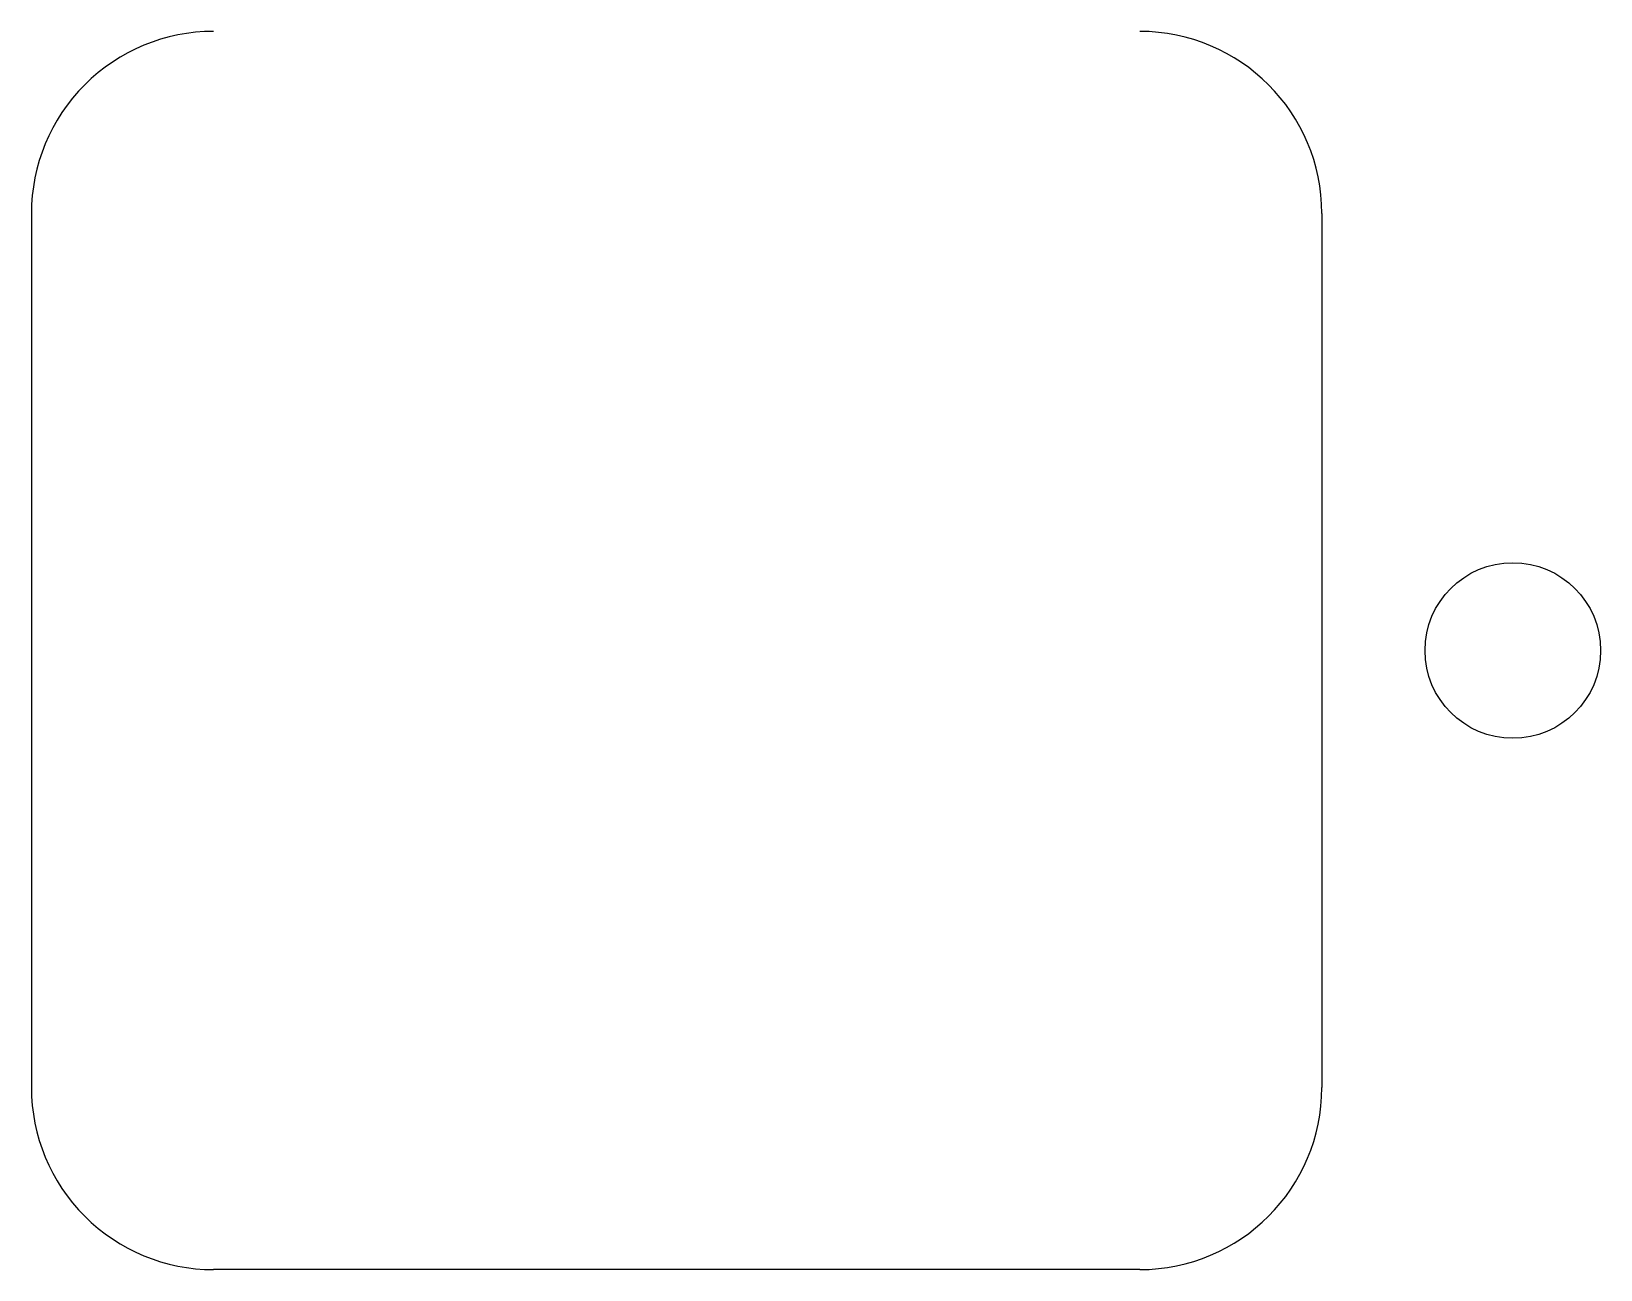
# Model space of a CAD drawing. Header units: millimetres. Extents: x -10 to 277, y -95 to 18.
# Drawn here: x 211.72 to 229.6, y -83.25 to -69.15 of the extents above; entities that cross this region are included whole.
import ezdxf

# ---------------------------------------------------------------- set-up
doc = ezdxf.new("R2010")
doc.units = ezdxf.units.MM
doc.header["$MEASUREMENT"] = 0
doc.layers.add('BLACK', color=7, linetype='CONTINUOUS')

msp = doc.modelspace()

# ---------------------------------------------------------------- linework, layer by layer
at = {"layer": 'BLACK', "linetype": 'Continuous'}
for p, q in [((211.725, -71.225), (211.725, -81.175)), ((226.425, -71.225), (226.425, -81.175)), ((224.35, -83.25), (213.8, -83.25))]:
    msp.add_line(p, q, dxfattribs=at)
at = {"layer": 'BLACK'}
msp.add_circle((228.6, -76.2), 1, dxfattribs=at)
for centre, radius, start, end in [((213.79997, -71.225019), 2.07497, 89.9991716, 179.9994754), ((224.34997, -71.225019), 2.075019, 0.0005246, 89.9991716), ((213.79997, -81.175019), 2.074981, 179.9994754, 270.0008284), ((224.34997, -81.175019), 2.07503, 270.0008284, 0.0005246)]:
    msp.add_arc(centre, radius, start, end, dxfattribs=at)

doc.saveas('drawing.dxf')
